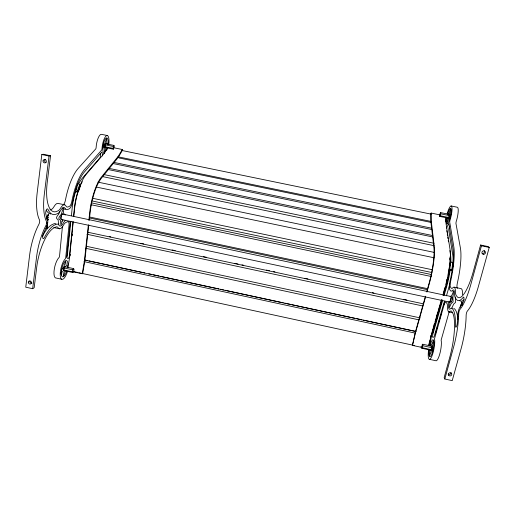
<?xml version="1.0" encoding="UTF-8"?>
<svg xmlns="http://www.w3.org/2000/svg" width="515" height="515" viewBox="0 0 515 515"><rect width="100%" height="100%" fill="white"/><g stroke="black" fill="none" stroke-linecap="round" stroke-linejoin="round"><path stroke-width="0.77" d="M430.109 346.061L430.398 344.973L431.506 344.496A2.646 0.592 -79.1 0 0 431.982 343.814L433.456 340.57L432.787 345.623A2.684 0.612 -79.2 0 0 432.677 347.136L432.742 351.011L431.37 352.015A2.678 0.605 -79.4 0 0 430.894 352.685L429.433 355.871L430.102 350.831A2.639 0.586 -79.3 0 0 430.218 349.775M47.193 217.542L47.348 218.135L47.67 217.414M47.515 217.89C47.515 216.693 49.215 216.3 47.856 218M47.277 217.51L47.367 217.903L47.573 217.452M47.58 220.117L47.657 219.422M62.444 226.471L59.54 256.045A1.3 0.438 -76.5 0 1 58.968 257.59A10.97 3.656 -76.2 0 0 54.365 268.65A10.97 3.656 -76.2 0 0 55.42 277.881L61.613 279.227M434.441 323.858L434.544 323.208M70.832 221.302L67.413 254.848A2.562 0.837 -76.6 0 1 66.879 256.934M71.405 215.714L72.216 207.725A26.336 8.485 -78.3 0 1 75.95 190.569M73.014 221.765L69.557 255.311A2.562 0.83 -76.6 0 1 68.817 257.828A2.562 0.83 -76.6 0 1 67.832 258.466A10.976 3.554 -76.2 0 0 67.15 258.034A2.575 0.837 -76.6 0 1 66.77 256.303L69.982 224.746A7.937 2.665 -77.5 0 0 69.982 221.456M73.587 216.178L74.411 208.189A26.342 8.401 -78.3 0 1 77.9 191.747M73.207 221.939L69.48 258.227L67.954 267.459M73.78 216.416L74.508 209.315A31.479 9.952 -78.3 0 1 86.43 174.038L104.32 153.232L108.008 147.309M70.169 255.878L70.323 254.333M72.235 235.786L72.396 234.209M88.329 225.152L84.331 261.433L82.258 273.755L72.905 271.72M88.85 220.42L89.719 212.534A31.518 9.276 -78.3 0 1 101.358 177.154L118.373 156.129L122.3 149.505L113.815 147.76M88.786 224.817L84.788 261.041A1.294 0.386 -76.7 0 1 84.756 261.253L82.69 273.549L82.258 273.755M89.307 220.098L90.177 212.219A30.256 8.903 -78.3 0 1 101.333 178.293L118.334 157.223A1.223 0.341 -79.6 0 0 118.398 157.12L122.319 150.489L122.3 149.505M108.832 144.058A10.268 3.096 -80 0 0 106.335 135.767A10.268 3.096 -80 0 0 101.996 148.719A1.223 0.373 -79.9 0 1 101.545 150.193L84.428 169.68A36.411 11.62 -78.3 0 0 71.855 201.314A5.343 1.815 -78.3 0 1 69.351 206.386L67.954 206.933A10.764 3.682 -78.4 0 1 65.926 205.981A12.263 4.242 -77.7 0 0 60.661 208.021A11.182 3.972 -78.3 0 1 58.008 210.867L56.618 211.414A34.035 12.231 -79 0 1 47.251 182.284L50.541 155.755L43.337 154.255L41.812 154.526L37.17 192.848A37.408 13.796 -78.7 0 0 39.468 219.892A2.897 1.094 -77.3 0 1 38.94 224.192A36.732 13.223 -76.5 0 0 29.6 255.356L25.75 287.183L32.664 288.696L34.17 287.75L36.732 267.111A33.198 11.549 -76.3 0 1 54.545 227.591L55.935 226.961A11.053 3.869 -77 0 1 58.105 227.739A12.263 4.242 -77.7 0 0 63.39 225.319A10.641 3.586 -77.3 0 1 65.907 222.461L67.665 221.669A5.292 1.777 -77.5 0 1 68.991 225.416L65.753 257.391A1.3 0.425 -76.5 0 1 65.186 258.936A10.976 3.554 -76.2 0 0 60.41 276.883A10.976 3.554 -76.2 0 0 67.517 271.296M32.664 288.696L36.591 256.869A36.752 12.869 -76.6 0 1 45.861 225.673A2.897 1.069 -77.3 0 0 46.401 221.373A37.428 13.422 -78.6 0 1 44.316 194.355L49.047 156.026L50.541 155.755M46.517 217.137L46.588 216.564M46.608 217.118L47.309 216.5L47.11 217.497L46.569 217.633M47.007 216.783L47.432 216.229L47.148 217.639L46.588 217.987M46.247 228.029L46.949 227.945L46.608 227.868M47.341 219.332L47.251 220.259M47.399 219.313L47.374 220.137M47.084 218.592L47.399 218.894A5.794 2.131 -77.3 0 1 46.331 227.495A33.971 11.89 -76.6 0 0 43.157 234.64A2.89 1.056 -76.9 0 0 42.842 238.245A2.89 1.056 -76.9 0 0 44.387 237.608A35.973 12.515 -76.3 0 1 54.886 224.907L56.277 224.289A13.815 4.835 -77 0 1 58.987 225.293A9.54 3.302 -77.7 0 0 63.094 223.446A13.3 4.487 -77.3 0 1 65.218 220.587M48.281 215.212L48.59 215.515L47.663 215.424M47.135 227.083L46.955 228.493M47.161 226.864L46.852 226.568L47.161 226.864L46.35 227.218L47.187 225.654L46.846 225.583M47.322 225.609L47.013 225.3L47.322 225.609L46.511 226.935L47.193 226.639M47.554 223.742L47.393 225.042M449.189 270.227L449.769 269.59L450.728 262.032L452.749 262.457L451.797 270.021L451.211 270.652L449.189 270.227L450.149 262.682L450.728 262.032M449.299 265.251L449.492 263.744M104.867 146.691L105.794 143.756L113.912 145.423L114.279 146.273L113.364 149.202L105.26 147.535L104.867 146.691L112.997 148.365L113.364 149.202M112.997 148.365L113.912 145.423M63.796 269.95L64.124 267.974L64.929 266.719L73.587 268.598L74.038 269.313L73.716 271.283L72.93 272.544L64.278 270.665L63.796 269.95L72.473 271.836L72.93 272.544M72.473 271.836L72.802 269.854L73.587 268.598M48.069 219.693L47.65 220.439M448.275 273.111L448.34 272.77M446.769 280.45L446.84 279.613M429.471 345.7L430.72 340.428A2.607 0.579 -79.1 0 0 431.01 337.789L430.804 335.497M46.949 217.156L46.704 217.736M421.843 347.425L412.431 345.385L415.438 332.915L425.628 296.698M421.766 348.243L422.789 345.732L422.738 344.245L431.931 346.241L432.001 347.728L430.952 350.239L421.766 348.243L422.21 344.767L422.738 344.245M428.654 345.314L429.999 339.823M430.366 338.31L430.997 335.761M461.813 305.208L461.916 304.417L462.328 305.022M428.879 345.668L431.164 336.308L441.658 300.11M461.852 305.241L461.942 304.809L462.264 305.26M439.694 216.403L440.711 213.828L440.679 212.611L449.26 214.375L449.312 215.598L448.269 218.167L439.694 216.403L440.151 213.294L440.679 212.611M46.871 217.111L46.691 217.536M460.519 306.605L460.88 305.292L461.749 305.64L461.099 304.829L461.794 304.05L461.382 303.451M461.034 304.719L461.337 305.034L461.034 304.719L462.032 304.256M460.339 307.474L460.462 306.818M460.622 306.438L460.919 305.356M462.386 303.309L461.652 302.691C461.047 304.68 462.232 300.348 461.717 302.459L462.084 302.537M461.099 304.829L462.097 304.371L461.749 303.528M461.852 303.367L462.2 301.874M461.382 305.562L461.807 305.408L461.466 304.906M462.019 303.232L461.652 302.691M428.699 349.402A11.311 2.543 -79.3 0 0 431.184 357.648A11.311 2.543 -79.3 0 0 434.518 338.716L443.943 305.324A5.459 1.275 -78.4 0 1 446.119 302.215L446.969 303.593A10.982 2.575 -78.6 0 1 447.567 307.23A12.669 3.045 -78.3 0 0 450.104 311.433A11.42 2.781 -78.8 0 1 451.771 311.466L452.447 312.566A34.305 8.298 -79.2 0 1 449.872 356.85L444.181 377.547L444.818 379.008L452.228 380.63L461.099 348.713A38.007 9.656 -79.1 0 0 466.139 315.425A3 0.805 -78.5 0 1 467.337 311.105A38.728 10.088 -77.6 0 0 478.544 285.947L489.25 247.425L488.336 246.627L480.592 245.018L473.266 271.688A35.2 8.806 -77.4 0 1 456.85 296.325L456.155 295.307A11.555 2.858 -77.9 0 1 455.453 291.645A12.669 3.045 -78.3 0 0 452.794 287.821A11.111 2.639 -77.8 0 1 451.153 288.014L450.451 286.99A5.517 1.3 -77.9 0 1 450.644 281.254A37.511 8.298 -77.9 0 0 453.779 246.563L449.698 221.984L449.936 220.426A10.564 2.208 -76.7 0 0 451.719 206.509A10.564 2.208 -76.7 0 0 447.142 213.854M444.818 379.008L453.599 347.091A37.981 9.244 -79 0 0 458.717 313.841A3 0.766 -78.5 0 1 459.901 309.521A38.709 9.656 -77.7 0 0 470.865 284.332L481.467 245.803L480.592 245.018M425.461 296.215L415.277 332.445L412.431 345.385M426.761 291.599L428.924 283.907A31.08 6.051 -77.9 0 0 433.894 247.657L430.855 221.727L430.765 213.995L431.119 213.062L440.364 214.967M426.929 292.076L429.092 284.37A32.381 6.302 -77.9 0 0 434.274 246.556L431.21 220.71L431.119 213.062M448.404 272.899L449.737 268.283M431.338 334.576L434.557 323.459M435.001 321.92L438.246 310.719M441.464 299.621L438.568 309.618L438.542 309.135M443.241 293.466L445.024 287.319M442.997 295.488L445.224 287.782A32.419 7.062 -77.8 0 0 450.091 249.859L446.048 223.768L445.816 217.613M442.173 299.788L432.632 332.709A2.614 0.579 -78.9 0 1 431.692 334.151M443.499 295.198L446.164 286.012A24.546 5.427 -77.9 0 0 449.486 270.027M442.565 300.721L433.006 333.681A2.639 0.592 -79 0 0 432.587 336.347A2.639 0.592 -79 0 0 432.993 337.312A11.311 2.543 -79.3 0 1 433.579 337.151A2.652 0.599 -79 0 0 434.435 335.632L443.544 304.333A8.189 1.912 -78.4 0 1 444.709 301.185M444.123 295.359L446.569 286.926A27.134 6 -77.9 0 0 450.161 269.905M435.284 334.171L436.398 330.34M436.842 328.808L437.512 326.504M438.407 323.439L439.971 318.077M440.415 316.545L441.085 314.247M443.544 305.813L444.657 301.983M446.447 295.848L448.9 287.422A27.14 6.09 -77.8 0 0 449.885 283.817M449.106 312.039L441.13 340.145A11.317 2.652 -79.3 0 1 440.19 352.382A11.317 2.652 -79.3 0 1 436.211 360.809L429.626 359.373M59.65 211.465L59.206 212.927A2.749 0.972 -77.9 0 1 58.588 214.304C57.384 215.753 54.983 218.276 57.905 219.551A2.742 0.966 -77.5 0 1 58.227 220.529L58.639 224.482L58.974 224.006M77.797 192.172L77.34 191.342L79.728 184.319L77.829 183.919L75.435 190.943L75.892 191.773L77.797 192.172L80.173 185.162L79.728 184.319M67.368 267.459L67.51 266.377L66.306 265.418A2.569 0.83 -76.4 0 1 66.023 264.594L65.669 261.06L64.118 265.766A2.601 0.85 -76.3 0 1 63.532 267.13C62.83 268.489 59.965 271.077 62.888 271.997A2.601 0.843 -76 0 1 63.178 272.815L63.538 276.291L65.09 271.592A2.562 0.824 -76.2 0 1 65.45 270.626M451.797 308.253L453.387 304.661A2.833 0.695 -78.4 0 1 453.94 303.837L455.569 302.395L455.369 298.565A2.839 0.702 -78.2 0 1 455.453 297.026M448.713 215.051L449.26 214.375M447.619 214.581L448.752 213.352A2.472 0.515 -76.6 0 0 449.228 212.457L450.683 208.813L450.097 213.216A2.511 0.528 -76.6 0 0 450.02 214.459L450.168 217.382L448.771 219.223A2.498 0.528 -76.8 0 0 448.295 220.111L446.853 223.697L447.438 219.306A2.466 0.509 -76.8 0 0 447.522 218.064M450.123 296.653L451.436 295.81A2.8 0.67 -78.1 0 0 451.977 294.973L453.651 291.271L452.994 296.505A2.839 0.689 -78.2 0 0 452.904 298.043L453.097 301.867L451.481 303.309A2.833 0.682 -78.4 0 0 450.934 304.14L449.28 307.77L449.936 302.55A2.787 0.663 -78.3 0 0 450.026 301.024M45.88 228.19L46.974 227.714L46.633 227.636M46.511 225.95L47.187 225.654M46.537 225.725L47.348 225.37M47.586 223.529L47.676 222.152M46.871 223.047L47.599 222.744M46.846 223.285L47.573 222.976M48.037 219.261L46.968 219.487L48.153 218.997L47.779 220.208L47.741 219.384L47 219.261M47.547 218.611L47.399 218.894A34.595 12.405 -78.6 0 1 45.764 213.751A2.91 1.075 -77.8 0 1 46.369 209.959A2.91 1.075 -77.8 0 1 47.934 209.283A36.88 13.255 -79 0 0 56.27 214.118L57.661 213.558A13.976 4.963 -78.3 0 0 60.97 209.991A9.54 3.302 -77.7 0 1 65.07 208.369A13.461 4.603 -78.4 0 0 67.613 209.534L69.01 208.968A8.015 2.723 -78.3 0 0 72.75 201.371A33.887 10.815 -78.3 0 1 84.409 171.978L101.687 152.183A1.217 0.373 -79.8 0 1 102.073 152.466A10.268 3.096 -80 0 0 102.479 154.313A2.427 0.74 -79.7 0 1 102.556 155.981M46.305 216.693L47.432 216.229M48.622 215.283L47.599 215.656M49.904 209.985L51.326 209.444A11.175 4.081 -78.3 0 0 54.03 206.618A12.257 4.365 -77.7 0 1 57.944 203.393L64.484 204.777M48.114 215.489L47.605 215.36M48.075 215.721C47.328 214.626 49.318 212.676 47.947 215.437M107.442 135.554L101.642 134.37A10.261 3.187 -80.1 0 0 96.125 147.509A1.223 0.386 -80 0 1 95.681 148.983L78.209 168.386A36.391 11.942 -78.3 0 0 65.482 199.968A5.343 1.867 -78.3 0 1 63.924 204.127M451.101 205.968L457.243 207.23A10.57 2.305 -76.7 0 1 456.155 221.708L455.923 223.272L460.391 247.94A37.531 8.665 -77.8 0 1 457.436 282.684A5.517 1.358 -77.9 0 0 457.281 288.432M105.131 144.799L113.268 146.472M440.711 213.828L449.312 215.598M440.222 215.727L448.816 217.497M121.843 150.464L431.19 214.15M117.935 156.779L431.448 221.514M119.004 157.963L431.473 222.512M114.066 162.437L431.692 228.197M113.274 163.564L431.795 229.542M109.019 168.373L432.806 235.6M41.812 154.526L49.047 156.026M481.467 245.803L489.25 247.425M108.169 169.532L432.941 236.997M103.734 174.521L434.01 243.286M102.562 176.587L434.023 245.668M97.953 182.13L434.216 252.401M96.421 187.067L434.016 257.764M75.435 190.943L77.34 191.342M449.769 269.59L451.797 270.021M92.546 198.262L432.536 269.796M92.732 201.088L431.873 272.525M91.419 202.865L431.525 274.566M91.155 204.751L431.132 276.484M454.146 287.17L461.137 288.651A12.675 3.18 -78.3 0 1 462.541 293.144A11.562 2.981 -77.9 0 0 462.65 294.728M89.662 217.008L427.765 288.703M89.494 217.987L427.424 289.668M62.405 214.021L450.812 296.466M461.318 303.676L461.685 303.753M461.794 304.05L462.161 304.133M461.73 304.294L462.283 304.494M46.968 216.429L47.309 216.5M449.312 302.022L61.684 219.551A2.858 0.991 -77.7 0 1 61.085 216.512A2.858 0.991 -77.7 0 1 62.894 214.163M47.477 217.781L47.818 217.858M109.232 236.565L110.802 236.9M140.653 243.273L143.794 243.943M172.068 249.975L175.209 250.644M203.483 256.676L206.624 257.346M234.904 263.377L238.046 264.047M241.973 264.884L243.544 265.219M266.319 270.079L269.461 270.748M273.388 271.585L274.959 271.926M304.809 278.293L307.951 278.963M372.358 292.7L373.929 293.035M403.773 299.402L406.914 300.071M87.891 232.259L423.517 303.869M86.977 234.261L422.834 305.981M53.792 227.546L59.598 228.789M448.771 311.903L452.646 312.734M86.436 246.292L420.285 317.922M85.522 248.262L418.824 319.834M85.065 260.056L87.428 260.564M88.998 260.905L144.844 272.95M148.777 273.8L151.925 274.476M153.496 274.817L159 276.008M160.577 276.343L218.778 288.902M220.349 289.243L223.497 289.919M225.074 290.26L283.276 302.814M284.847 303.155L290.357 304.346M291.928 304.68L295.076 305.363M296.646 305.704L350.136 317.24M351.706 317.581L354.854 318.257M356.425 318.598L361.929 319.783M363.506 320.124L416.204 331.493M85.007 260.139L415.541 331.448M84.035 261.614L415.071 333.076M64.124 267.974L72.802 269.854M422.789 345.732L432.001 347.728M74.128 271.688L77.366 272.371M78.801 272.705L414.588 345.546M420.806 346.872L422.416 347.239M422.3 347.734L431.506 349.73M46.633 218.289L47.052 218.894M458.163 316.513L457.912 316.113L458.105 316.751M107.835 144.709L106.946 143.099A2.408 0.721 -80.1 0 1 106.76 142.095L106.611 138.239L105.253 142.352A2.44 0.74 -80.1 0 1 104.757 143.479L103.155 145.951L104.088 148.211A2.427 0.734 -79.9 0 1 104.281 149.215L104.436 153.019L105.794 148.912A2.395 0.721 -79.9 0 1 106.277 147.786M65.212 215.064L63.86 213.564A2.71 0.933 -77.9 0 1 63.557 212.579L63.171 208.562L61.51 213.416A2.749 0.959 -77.9 0 1 60.892 214.794C59.708 216.249 57.307 218.759 60.21 220.04A2.742 0.953 -77.5 0 1 60.519 221.019L60.925 224.965L62.566 220.124A2.704 0.927 -77.6 0 1 62.746 219.602M446.769 230.707L447.02 232.297M447.265 233.887L447.509 235.477M447.754 237.061L448.005 238.651M448.25 240.241L448.494 241.831M449.853 250.567L450.586 255.331A27.134 6 -77.9 0 1 450.831 262.753M434.106 324.572L434.409 327.617M432.787 330.121L433.012 332.439M61.008 272.345L61.208 274.952M66.763 270.935A8.388 2.717 -76.2 0 1 61.485 275.306A8.388 2.717 -76.2 0 1 64.497 261.91A8.388 2.717 -76.2 0 1 67.703 266.751M104.429 153.354A7.854 2.369 -80 0 1 102.987 146.395A7.854 2.369 -80 0 1 106.418 137.949A7.854 2.369 -80 0 1 108.066 144.419M107.513 147.586A7.854 2.369 -80 0 1 106.618 150.425M78.138 191.033A26.342 8.401 -78.3 0 1 82.31 181.711M64.8 270.504A2.581 0.837 -76.2 0 1 63.602 270.439A2.581 0.837 -76.2 0 1 64.401 266.879A2.581 0.837 -76.2 0 1 65.598 266.957M105.614 147.631A2.414 0.727 -80 0 1 104.725 147.284A2.414 0.727 -80 0 1 105.157 144.219A2.414 0.727 -80 0 1 106.193 143.518M100.27 153.348A10.268 3.129 -80 0 0 100.438 153.888A2.427 0.747 -79.7 0 1 100.451 156.077A2.427 0.747 -79.7 0 1 99.672 158.118L82.2 178.364A26.336 8.485 -78.3 0 0 78.924 183.424M76.22 189.79A26.336 8.485 -78.3 0 1 77.076 187.511M61.89 221.308A13.3 4.532 -77.3 0 1 62.965 220.105M55.916 223.935A13.815 4.88 -77 0 0 53.946 223.793L52.549 224.405A35.966 12.637 -76.2 0 0 42.346 236.359M50.708 213.982A36.874 13.384 -79 0 1 46.208 210.172M65.36 209.058A13.454 4.648 -78.4 0 1 62.791 207.886M61.697 219.416A2.723 0.946 -77.7 0 1 61.13 216.525A2.723 0.946 -77.7 0 1 62.856 214.292M104.745 145.32A1.358 0.412 -80 0 1 104.365 146.518M32.014 283.063A1.635 1.487 45.9 0 1 29.851 281.229M46.009 162.579A1.732 1.59 58.6 0 1 45.584 159.309M450.445 296.434A2.955 0.702 -78.3 0 1 450.947 298.088A2.955 0.702 -78.3 0 1 449.988 301.668A2.955 0.702 -78.3 0 1 449.151 301.23M78.801 190.705A30.218 9.553 -78.3 0 1 80.585 185.683M450.033 256.914A31.119 6.779 -77.8 0 1 449.93 259.85M449.627 263.783A31.119 6.779 -77.8 0 1 449.466 265.302M449.177 267.671A31.119 6.779 -77.8 0 1 448.829 270.085M448.578 271.637A31.119 6.779 -77.8 0 1 447.896 275.416M447.587 276.941A31.119 6.779 -77.8 0 1 447.265 278.454M447.097 279.201A31.119 6.779 -77.8 0 1 445.823 284.435M436.875 317.839A18.096 4.165 -78.5 0 1 437.499 312.714M445.636 221.901A10.564 2.208 -76.7 0 1 446.299 217.369M447.574 214.227A8.079 1.687 -76.7 0 1 451.237 209.94A8.079 1.687 -76.7 0 1 448.205 222.937A8.079 1.687 -76.7 0 1 446.756 217.723M446.763 228.222A2.498 0.528 -76.9 0 1 447.651 225.602A10.564 2.208 -76.7 0 0 448.559 223.986L448.835 223.684L452.975 248.771A34.911 7.725 -77.9 0 1 450.052 280.99A8.272 1.951 -77.9 0 0 449.756 289.584L450.451 290.621A13.892 3.302 -77.8 0 0 452.498 290.409A9.849 2.369 -78.3 0 1 454.558 293.415A14.446 3.573 -77.9 0 0 455.421 298.011L456.116 299.048A38.142 9.54 -77.4 0 0 463.21 297.374A3.013 0.773 -78.2 0 1 463.976 298.584A3.013 0.773 -78.2 0 1 463.024 302.44A35.78 8.929 -77.7 0 1 460.127 306.805A6 1.539 -78.5 0 0 457.771 315.418A35.11 8.543 -79 0 1 457.275 323.407A2.987 0.76 -78.8 0 1 456.193 326.98A2.987 0.76 -78.8 0 1 455.427 325.815A37.17 8.993 -79.2 0 0 453.174 309.869L452.498 308.788A14.278 3.476 -78.8 0 0 450.406 308.775A9.849 2.369 -78.3 0 1 448.423 305.543A13.725 3.219 -78.6 0 0 448.076 302.048M449.885 258.137A24.546 5.427 -77.9 0 1 450.059 262.914M450.033 263.629A24.546 5.427 -77.9 0 1 449.956 265.122M430.147 345.269A8.652 1.944 -79.3 0 1 433.907 341.799A8.652 1.944 -79.3 0 1 431.094 355.678A8.652 1.944 -79.3 0 1 429.265 349.595M431.416 346.222A2.659 0.599 -79.3 0 1 432.207 346.582A2.659 0.599 -79.3 0 1 431.461 350.271A2.659 0.599 -79.3 0 1 430.675 349.891M449.086 214.008A2.485 0.521 -76.7 0 1 449.498 215.038A2.485 0.521 -76.7 0 1 448.7 218.109A2.485 0.521 -76.7 0 1 448.005 218.141M449.807 226.053A2.498 0.534 -76.9 0 0 449.029 228.139A2.498 0.534 -76.9 0 0 448.803 230.359L452.885 255.813A27.14 6.09 -77.8 0 1 453.149 263.236M453.065 264.762A27.14 6.09 -77.8 0 1 452.865 267.182M452.492 270.394A27.14 6.09 -77.8 0 1 452.292 271.836M453.432 291.606A13.899 3.354 -77.8 0 1 452.852 291.13M464.105 299.743A38.149 9.688 -77.4 0 1 459.541 300.573M457.861 319.384A37.177 9.135 -79.3 0 0 455.678 310.403L454.99 309.315A14.278 3.528 -78.8 0 0 453.67 308.749M450.451 264.304A27.404 6.006 -77.4 0 1 450.059 265.708M436.688 319.339A12.92 2.942 -78.5 0 1 436.733 315.727M451.018 372.461A1.719 1.577 -5.7 0 1 448.172 374.057M484.094 250.502A1.815 1.693 -20.7 0 1 482.362 253.438M43.073 160.88A1.738 1.597 58.6 0 0 45.339 162.83A1.738 1.597 58.6 0 0 45.693 159.94A1.738 1.597 58.6 0 0 43.073 160.88M28.312 282.143A1.648 1.494 45.9 0 0 30.488 283.984A1.648 1.494 45.9 0 0 30.816 281.325A1.648 1.494 45.9 0 0 28.312 282.143M483.237 254.268A1.822 1.7 -20.7 0 0 485.452 252.067A1.822 1.7 -20.7 0 0 482.42 251.436A1.822 1.7 -20.7 0 0 483.237 254.268M448.829 375.499A1.725 1.584 -5.6 0 0 451.707 374.714A1.725 1.584 -5.6 0 0 449.569 372.834A1.725 1.584 -5.6 0 0 448.829 375.499M451.546 301.539A2.813 0.676 -78.3 0 0 452.17 296.898A2.813 0.676 -78.3 0 0 450.664 300.194A2.813 0.676 -78.3 0 0 451.546 301.539"/></g></svg>
